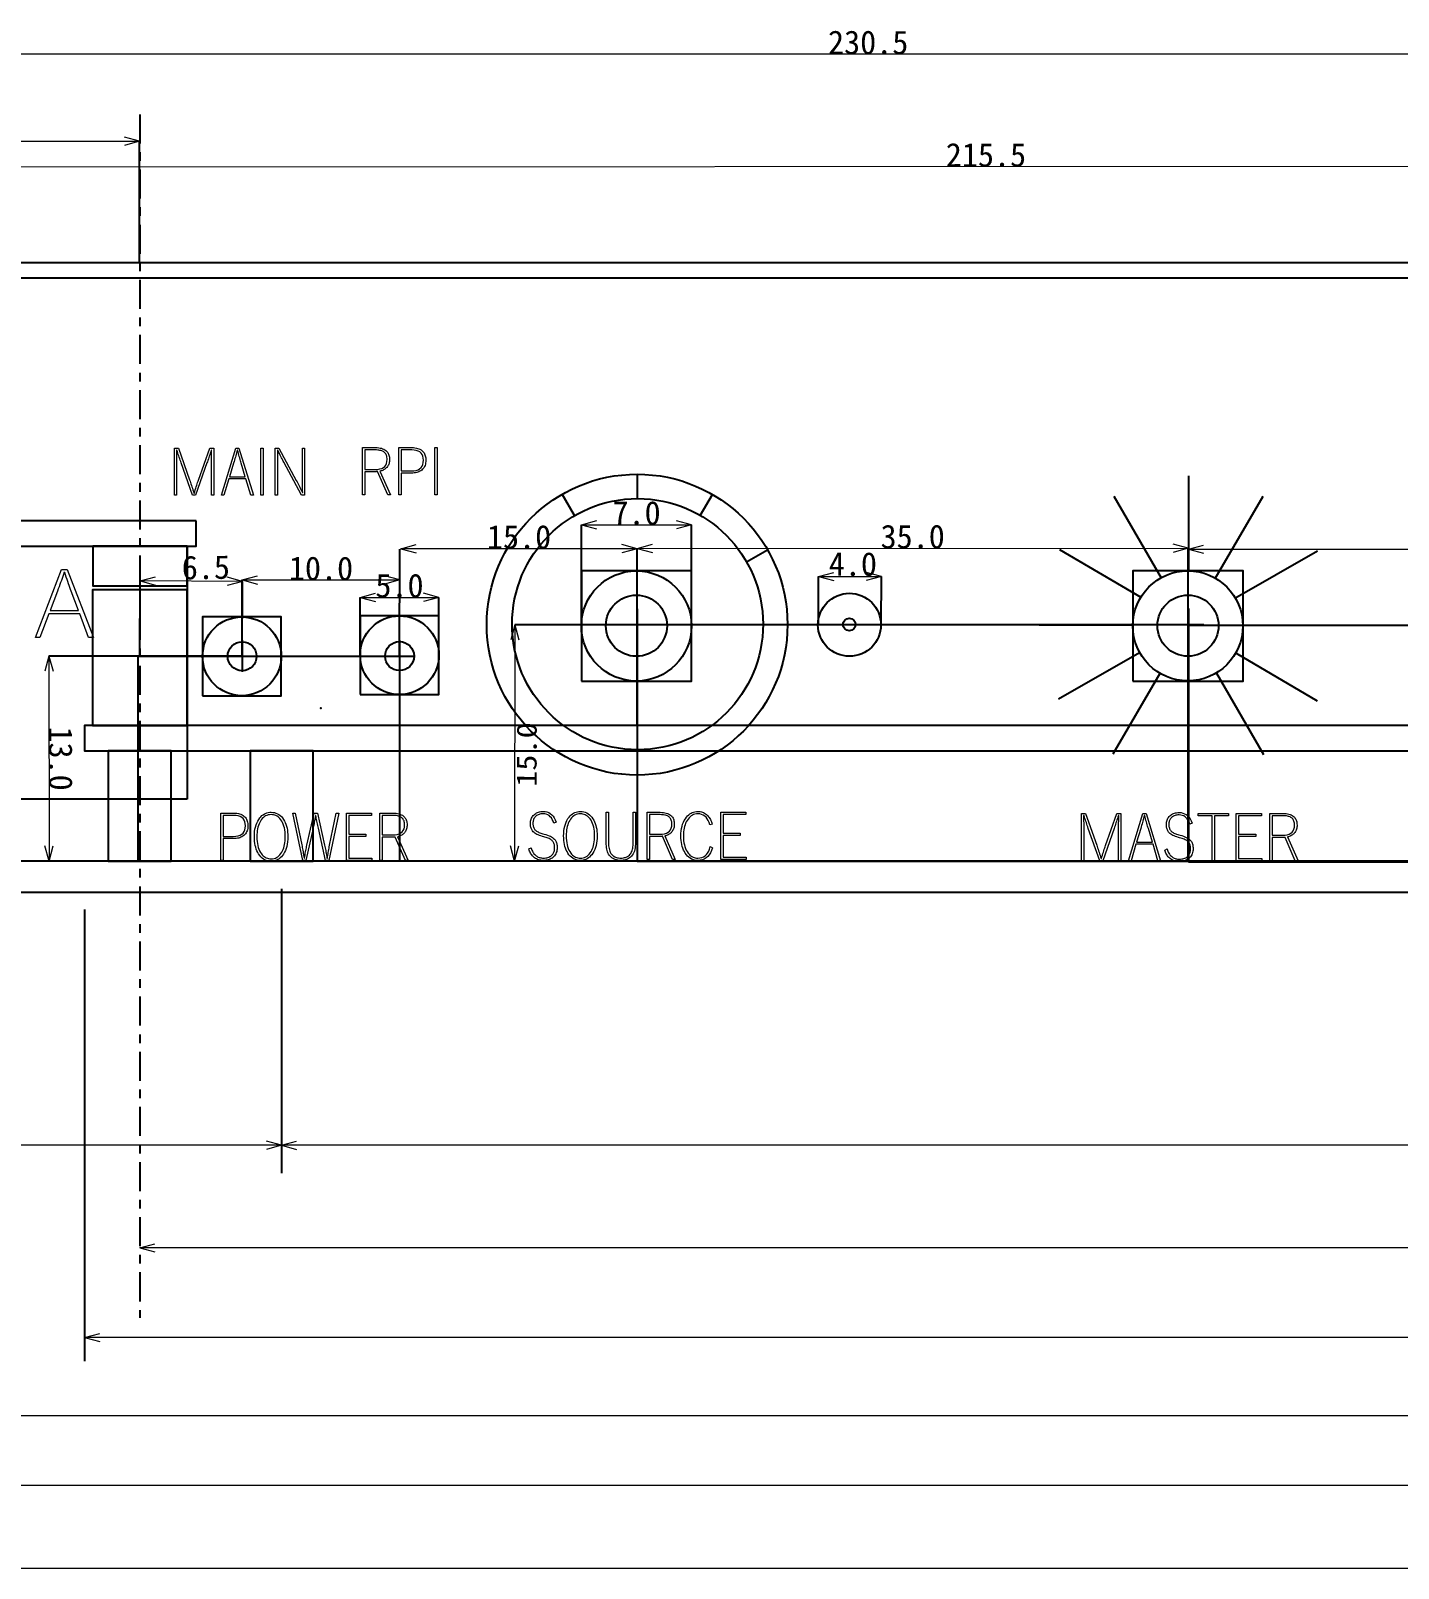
# Model space of a CAD drawing. Extents: x 47 to 362, y 46 to 259.
# Drawn here: x 116.7 to 203.6, y 157.7 to 255.3 of the extents above; entities that cross this region are included whole.
import ezdxf
from ezdxf.enums import TextEntityAlignment as Align

# ---------------------------------------------------------------- set-up
doc = ezdxf.new("R2010")
doc.units = 0
doc.linetypes.add('dashdot', pattern=[3.5, 1.842105, -0.552632, 0.552632, -0.552632])
for name, color, linetype in [('CAM1', 134, 'continuous'), ('CAM4', 7, 'continuous'), ('Work', 6, 'continuous')]:
    doc.layers.add(name, color=color, linetype=linetype)
doc.styles.add('Font_0', font='MS Gothic.ttf')

msp = doc.modelspace()

# ---------------------------------------------------------------- linework, layer by layer
at = {"layer": 'CAM1', "linetype": 'continuous'}
for p, q in [((155.261, 225.643), (155.261, 227.185)), ((190.26, 227.083), (190.252, 221.028)), ((151.273, 224.565), (150.484, 225.922)), ((159.254, 224.576), (160.033, 225.9)), ((185.522, 225.809), (188.522, 220.621)), ((194.984, 225.786), (191.934, 220.561)), ((162.192, 221.623), (163.528, 222.386)), ((182.065, 222.417), (187.223, 219.384)), ((198.456, 222.297), (193.196, 219.307)), ((155.236, 218.654), (155.236, 216.657)), ((190.251, 218.661), (190.251, 216.664)), ((154.221, 217.645), (156.217, 217.645)), ((189.236, 217.652), (191.233, 217.652)), ((180.763, 217.627), (186.689, 217.616)), ((193.691, 217.583), (199.705, 217.605)), ((130.161, 216.651), (130.161, 214.654)), ((140.163, 216.649), (140.163, 214.652)), ((187.143, 215.852), (181.995, 212.909)), ((193.279, 215.832), (198.421, 212.798)), ((129.146, 215.643), (131.143, 215.643)), ((139.148, 215.64), (141.145, 215.64)), ((188.427, 214.54), (185.454, 209.414)), ((192.025, 214.562), (195.028, 209.391))]:
    msp.add_line(p, q, dxfattribs=at)
at = {"layer": 'CAM1', "linetype": 'continuous', "lineweight": 0}
for points in [[(128.365, 228.855), (128.365, 225.852), (128.216, 225.852), (128.216, 227.893), (128.222, 228.711), (128.198, 228.711), (128.198, 228.711), (128.167, 228.616), (128.136, 228.522), (128.106, 228.429), (128.076, 228.338), (128.046, 228.248), (128.016, 228.16), (127.986, 228.073), (127.956, 227.988), (127.927, 227.905), (127.205, 225.852), (127.011, 225.852), (126.29, 227.905), (126.29, 227.905), (126.258, 227.996), (126.227, 228.087), (126.196, 228.178), (126.165, 228.268), (126.135, 228.358), (126.105, 228.447), (126.076, 228.535), (126.047, 228.624), (126.019, 228.711), (125.994, 228.711), (126.001, 227.893), (126.001, 225.852), (125.855, 225.852), (125.855, 228.855), (126.109, 228.855), (126.822, 226.831), (126.822, 226.831), (126.852, 226.748), (126.882, 226.662), (126.912, 226.574), (126.942, 226.484), (126.973, 226.391), (127.004, 226.296), (127.035, 226.198), (127.067, 226.098), (127.098, 225.996), (127.126, 225.996), (127.157, 226.1), (127.188, 226.202), (127.219, 226.3), (127.249, 226.395), (127.278, 226.487), (127.307, 226.575), (127.335, 226.659), (127.363, 226.741), (127.39, 226.818), (128.107, 228.855), (128.365, 228.855)], [(129.96, 228.855), (130.876, 225.852), (130.711, 225.852), (130.399, 226.892), (129.317, 226.892), (129.003, 225.852), (128.842, 225.852), (129.762, 228.855), (129.96, 228.855)], [(130.357, 227.036), (130.103, 227.893), (130.103, 227.893), (130.079, 227.971), (130.055, 228.052), (130.03, 228.136), (130.005, 228.224), (129.979, 228.315), (129.953, 228.409), (129.927, 228.507), (129.9, 228.607), (129.873, 228.711), (129.845, 228.711), (129.845, 228.711), (129.824, 228.629), (129.802, 228.544), (129.779, 228.457), (129.755, 228.369), (129.729, 228.278), (129.702, 228.186), (129.675, 228.091), (129.646, 227.995), (129.616, 227.896), (129.358, 227.036), (130.357, 227.036)], [(131.502, 228.855), (131.502, 225.852), (131.353, 225.852), (131.353, 228.855), (131.502, 228.855)], [(134.13, 228.855), (134.13, 225.852), (133.931, 225.852), (132.804, 227.953), (132.804, 227.953), (132.771, 228.016), (132.735, 228.085), (132.697, 228.158), (132.657, 228.238), (132.615, 228.322), (132.571, 228.411), (132.524, 228.506), (132.476, 228.606), (132.425, 228.711), (132.4, 228.711), (132.407, 227.885), (132.407, 225.852), (132.261, 225.852), (132.261, 228.855), (132.491, 228.855), (133.601, 226.794), (133.601, 226.794), (133.648, 226.706), (133.693, 226.618), (133.738, 226.531), (133.782, 226.445), (133.824, 226.36), (133.865, 226.274), (133.906, 226.19), (133.945, 226.106), (133.983, 226.023), (134.008, 226.023), (134.003, 226.128), (133.998, 226.231), (133.994, 226.332), (133.991, 226.431), (133.988, 226.527), (133.986, 226.622), (133.984, 226.714), (133.983, 226.804), (133.983, 226.892), (133.983, 228.855), (134.13, 228.855)], [(137.796, 228.881), (138.632, 228.881), (138.735, 228.878), (138.831, 228.87), (138.922, 228.856), (139.006, 228.836), (139.084, 228.811), (139.156, 228.78), (139.222, 228.744), (139.281, 228.702), (139.335, 228.654), (139.335, 228.654), (139.374, 228.611), (139.409, 228.564), (139.439, 228.513), (139.464, 228.459), (139.485, 228.401), (139.501, 228.34), (139.513, 228.275), (139.52, 228.206), (139.522, 228.134), (139.522, 228.134), (139.52, 228.067), (139.513, 228.003), (139.502, 227.941), (139.487, 227.882), (139.468, 227.825), (139.444, 227.771), (139.416, 227.72), (139.384, 227.672), (139.347, 227.626), (139.347, 227.626), (139.311, 227.587), (139.272, 227.551), (139.229, 227.518), (139.184, 227.488), (139.136, 227.461), (139.085, 227.437), (139.03, 227.415), (138.973, 227.397), (138.912, 227.382), (139.585, 225.878), (139.412, 225.878), (138.763, 227.359), (138.763, 227.359), (138.742, 227.357), (138.722, 227.355), (138.703, 227.354), (138.685, 227.353), (138.668, 227.352), (138.652, 227.351), (138.637, 227.351), (138.623, 227.351), (138.61, 227.351), (137.945, 227.351), (137.945, 225.878), (137.796, 225.878), (137.796, 228.881)], [(137.945, 228.733), (137.945, 227.494), (138.6, 227.494), (138.76, 227.502), (138.902, 227.526), (139.025, 227.565), (139.129, 227.62), (139.214, 227.69), (139.28, 227.777), (139.327, 227.879), (139.356, 227.997), (139.365, 228.13), (139.365, 228.13), (139.363, 228.2), (139.355, 228.266), (139.343, 228.328), (139.327, 228.384), (139.305, 228.437), (139.278, 228.485), (139.247, 228.528), (139.211, 228.567), (139.17, 228.602), (139.17, 228.602), (139.127, 228.63), (139.08, 228.654), (139.028, 228.675), (138.972, 228.693), (138.911, 228.707), (138.845, 228.719), (138.775, 228.727), (138.7, 228.732), (138.62, 228.733), (137.945, 228.733)], [(140.108, 228.881), (140.936, 228.881), (141.037, 228.878), (141.133, 228.869), (141.222, 228.855), (141.305, 228.834), (141.383, 228.807), (141.454, 228.775), (141.52, 228.736), (141.579, 228.692), (141.633, 228.642), (141.633, 228.642), (141.674, 228.594), (141.71, 228.543), (141.741, 228.488), (141.767, 228.43), (141.789, 228.368), (141.806, 228.302), (141.818, 228.232), (141.825, 228.159), (141.827, 228.082), (141.827, 228.082), (141.824, 227.993), (141.814, 227.909), (141.798, 227.83), (141.775, 227.755), (141.745, 227.685), (141.709, 227.62), (141.666, 227.56), (141.617, 227.505), (141.562, 227.455), (141.562, 227.455), (141.507, 227.414), (141.448, 227.378), (141.384, 227.347), (141.317, 227.321), (141.245, 227.299), (141.169, 227.283), (141.088, 227.271), (141.004, 227.264), (140.915, 227.261), (140.257, 227.261), (140.257, 225.878), (140.108, 225.878), (140.108, 228.881)], [(140.257, 228.733), (140.257, 227.404), (140.902, 227.404), (141.064, 227.412), (141.206, 227.437), (141.329, 227.479), (141.433, 227.537), (141.519, 227.612), (141.585, 227.704), (141.633, 227.812), (141.661, 227.936), (141.671, 228.078), (141.671, 228.078), (141.661, 228.215), (141.634, 228.337), (141.588, 228.442), (141.523, 228.531), (141.44, 228.604), (141.339, 228.66), (141.22, 228.701), (141.082, 228.725), (140.926, 228.733), (140.257, 228.733)], [(142.555, 228.881), (142.555, 225.878), (142.406, 225.878), (142.406, 228.881), (142.555, 228.881)], [(119.053, 221.152), (120.712, 216.835), (120.414, 216.835), (119.849, 218.33), (117.887, 218.33), (117.319, 216.835), (117.028, 216.835), (118.694, 221.152), (119.053, 221.152)], [(119.773, 218.537), (119.312, 219.769), (119.312, 219.769), (119.269, 219.88), (119.225, 219.997), (119.18, 220.118), (119.134, 220.244), (119.088, 220.375), (119.041, 220.51), (118.993, 220.65), (118.944, 220.795), (118.895, 220.945), (118.845, 220.945), (118.845, 220.945), (118.807, 220.826), (118.767, 220.704), (118.725, 220.579), (118.681, 220.452), (118.635, 220.322), (118.587, 220.189), (118.536, 220.053), (118.484, 219.915), (118.43, 219.773), (117.962, 218.537), (119.773, 218.537)], [(128.806, 205.68), (129.634, 205.68), (129.735, 205.678), (129.831, 205.669), (129.92, 205.654), (130.003, 205.633), (130.081, 205.607), (130.152, 205.574), (130.218, 205.536), (130.277, 205.491), (130.331, 205.441), (130.331, 205.441), (130.372, 205.394), (130.408, 205.342), (130.439, 205.288), (130.465, 205.229), (130.487, 205.167), (130.504, 205.101), (130.516, 205.031), (130.523, 204.958), (130.525, 204.881), (130.525, 204.881), (130.522, 204.792), (130.512, 204.708), (130.496, 204.629), (130.473, 204.554), (130.443, 204.485), (130.407, 204.42), (130.364, 204.359), (130.315, 204.304), (130.26, 204.254), (130.26, 204.254), (130.205, 204.213), (130.146, 204.177), (130.082, 204.146), (130.015, 204.12), (129.943, 204.098), (129.867, 204.082), (129.786, 204.07), (129.702, 204.063), (129.613, 204.06), (128.955, 204.06), (128.955, 202.677), (128.806, 202.677), (128.806, 205.68)], [(128.955, 205.532), (128.955, 204.203), (129.6, 204.203), (129.762, 204.212), (129.904, 204.237), (130.027, 204.278), (130.131, 204.336), (130.217, 204.411), (130.283, 204.503), (130.331, 204.611), (130.359, 204.735), (130.369, 204.877), (130.369, 204.877), (130.359, 205.014), (130.332, 205.136), (130.286, 205.241), (130.221, 205.33), (130.138, 205.403), (130.037, 205.459), (129.918, 205.5), (129.78, 205.524), (129.624, 205.532), (128.955, 205.532)], [(132.002, 205.734), (132.002, 205.734), (132.109, 205.728), (132.212, 205.711), (132.31, 205.683), (132.403, 205.644), (132.49, 205.593), (132.573, 205.531), (132.651, 205.457), (132.724, 205.372), (132.792, 205.276), (132.792, 205.276), (132.85, 205.179), (132.9, 205.077), (132.943, 204.968), (132.98, 204.853), (133.01, 204.732), (133.034, 204.605), (133.051, 204.472), (133.061, 204.333), (133.064, 204.188), (133.064, 204.188), (133.06, 204.021), (133.047, 203.862), (133.025, 203.712), (132.995, 203.57), (132.956, 203.436), (132.909, 203.311), (132.853, 203.193), (132.789, 203.084), (132.716, 202.984), (132.716, 202.984), (132.651, 202.908), (132.581, 202.841), (132.509, 202.783), (132.433, 202.734), (132.353, 202.694), (132.27, 202.663), (132.184, 202.641), (132.095, 202.628), (132.002, 202.623), (132.002, 202.623), (131.894, 202.629), (131.791, 202.646), (131.692, 202.675), (131.599, 202.715), (131.511, 202.766), (131.428, 202.829), (131.349, 202.904), (131.276, 202.99), (131.207, 203.088), (131.207, 203.088), (131.15, 203.184), (131.1, 203.287), (131.057, 203.396), (131.02, 203.511), (130.99, 203.632), (130.967, 203.76), (130.95, 203.893), (130.94, 204.033), (130.937, 204.179), (130.937, 204.179), (130.941, 204.345), (130.954, 204.503), (130.976, 204.653), (131.006, 204.794), (131.045, 204.927), (131.092, 205.052), (131.148, 205.169), (131.213, 205.277), (131.286, 205.378), (131.286, 205.378), (131.352, 205.453), (131.421, 205.519), (131.494, 205.576), (131.57, 205.624), (131.649, 205.664), (131.732, 205.694), (131.819, 205.716), (131.909, 205.73), (132.002, 205.734), (132.002, 205.734)], [(132.002, 205.583), (132.002, 205.583), (131.908, 205.578), (131.819, 205.562), (131.734, 205.537), (131.654, 205.501), (131.578, 205.455), (131.507, 205.398), (131.44, 205.332), (131.378, 205.255), (131.321, 205.168), (131.321, 205.168), (131.274, 205.081), (131.232, 204.989), (131.196, 204.891), (131.166, 204.787), (131.141, 204.678), (131.121, 204.563), (131.108, 204.442), (131.099, 204.316), (131.096, 204.183), (131.096, 204.183), (131.1, 204.032), (131.111, 203.888), (131.129, 203.752), (131.154, 203.623), (131.186, 203.503), (131.225, 203.39), (131.272, 203.285), (131.325, 203.187), (131.386, 203.097), (131.386, 203.097), (131.441, 203.029), (131.5, 202.969), (131.562, 202.918), (131.627, 202.874), (131.696, 202.838), (131.767, 202.81), (131.842, 202.79), (131.92, 202.778), (132.002, 202.774), (132.002, 202.774), (132.095, 202.78), (132.184, 202.795), (132.269, 202.821), (132.349, 202.857), (132.424, 202.904), (132.495, 202.961), (132.561, 203.029), (132.623, 203.106), (132.681, 203.195), (132.681, 203.195), (132.727, 203.281), (132.769, 203.374), (132.804, 203.472), (132.835, 203.576), (132.859, 203.686), (132.879, 203.802), (132.892, 203.923), (132.901, 204.05), (132.903, 204.183), (132.903, 204.183), (132.9, 204.335), (132.889, 204.478), (132.871, 204.613), (132.847, 204.741), (132.815, 204.861), (132.776, 204.973), (132.73, 205.077), (132.677, 205.174), (132.617, 205.262), (132.617, 205.262), (132.562, 205.329), (132.503, 205.389), (132.442, 205.44), (132.376, 205.484), (132.308, 205.519), (132.237, 205.547), (132.162, 205.567), (132.083, 205.579), (132.002, 205.583), (132.002, 205.583)], [(136.298, 205.68), (135.657, 202.677), (135.46, 202.677), (134.999, 204.718), (134.999, 204.718), (134.979, 204.811), (134.959, 204.903), (134.939, 204.995), (134.921, 205.087), (134.904, 205.178), (134.887, 205.268), (134.871, 205.358), (134.857, 205.448), (134.843, 205.537), (134.818, 205.537), (134.818, 205.537), (134.798, 205.415), (134.779, 205.301), (134.761, 205.195), (134.743, 205.097), (134.727, 205.007), (134.711, 204.924), (134.696, 204.849), (134.681, 204.781), (134.668, 204.721), (134.201, 202.677), (134.004, 202.677), (133.373, 205.68), (133.537, 205.68), (133.947, 203.659), (133.947, 203.659), (133.963, 203.578), (133.979, 203.495), (133.996, 203.408), (134.012, 203.318), (134.029, 203.224), (134.046, 203.128), (134.063, 203.029), (134.08, 202.926), (134.097, 202.821), (134.121, 202.821), (134.138, 202.927), (134.155, 203.029), (134.172, 203.128), (134.189, 203.223), (134.206, 203.314), (134.223, 203.402), (134.24, 203.486), (134.257, 203.567), (134.274, 203.643), (134.737, 205.68), (134.936, 205.68), (135.395, 203.643), (135.395, 203.643), (135.413, 203.563), (135.43, 203.48), (135.448, 203.394), (135.465, 203.306), (135.482, 203.214), (135.499, 203.12), (135.516, 203.023), (135.532, 202.923), (135.549, 202.821), (135.573, 202.821), (135.586, 202.911), (135.6, 203.002), (135.615, 203.092), (135.63, 203.183), (135.646, 203.274), (135.662, 203.365), (135.679, 203.456), (135.697, 203.548), (135.716, 203.639), (136.138, 205.68), (136.298, 205.68)], [(138.376, 205.68), (138.376, 205.532), (136.927, 205.532), (136.927, 204.351), (138.021, 204.351), (138.021, 204.203), (136.927, 204.203), (136.927, 202.825), (138.4, 202.825), (138.4, 202.677), (136.777, 202.677), (136.777, 205.68), (138.376, 205.68)], [(138.908, 205.68), (139.744, 205.68), (139.847, 205.678), (139.944, 205.669), (140.034, 205.655), (140.118, 205.636), (140.197, 205.61), (140.269, 205.58), (140.334, 205.543), (140.394, 205.501), (140.447, 205.454), (140.447, 205.454), (140.487, 205.41), (140.521, 205.363), (140.551, 205.312), (140.577, 205.258), (140.597, 205.2), (140.614, 205.139), (140.625, 205.074), (140.632, 205.006), (140.634, 204.933), (140.634, 204.933), (140.632, 204.866), (140.626, 204.802), (140.615, 204.74), (140.6, 204.681), (140.58, 204.624), (140.557, 204.571), (140.529, 204.519), (140.496, 204.471), (140.46, 204.425), (140.46, 204.425), (140.423, 204.386), (140.384, 204.35), (140.342, 204.317), (140.297, 204.287), (140.248, 204.26), (140.197, 204.236), (140.143, 204.215), (140.085, 204.196), (140.025, 204.181), (140.697, 202.677), (140.524, 202.677), (139.875, 204.158), (139.875, 204.158), (139.855, 204.156), (139.835, 204.155), (139.816, 204.153), (139.798, 204.152), (139.781, 204.151), (139.765, 204.151), (139.749, 204.15), (139.735, 204.15), (139.722, 204.15), (139.057, 204.15), (139.057, 202.677), (138.908, 202.677), (138.908, 205.68)], [(139.057, 205.532), (139.057, 204.294), (139.712, 204.294), (139.873, 204.301), (140.014, 204.325), (140.137, 204.364), (140.241, 204.419), (140.326, 204.49), (140.392, 204.576), (140.44, 204.678), (140.468, 204.796), (140.477, 204.929), (140.477, 204.929), (140.475, 205), (140.468, 205.065), (140.456, 205.127), (140.439, 205.184), (140.417, 205.236), (140.391, 205.284), (140.359, 205.328), (140.323, 205.367), (140.282, 205.401), (140.282, 205.401), (140.24, 205.429), (140.193, 205.453), (140.141, 205.474), (140.084, 205.492), (140.023, 205.507), (139.958, 205.518), (139.887, 205.526), (139.812, 205.531), (139.733, 205.532), (139.057, 205.532)], [(150.098, 205.115), (149.949, 205.049), (149.949, 205.049), (149.906, 205.172), (149.854, 205.28), (149.795, 205.374), (149.727, 205.453), (149.652, 205.518), (149.568, 205.568), (149.477, 205.604), (149.378, 205.626), (149.27, 205.633), (149.27, 205.633), (149.201, 205.631), (149.136, 205.624), (149.074, 205.613), (149.016, 205.597), (148.961, 205.576), (148.91, 205.551), (148.862, 205.521), (148.817, 205.487), (148.776, 205.448), (148.776, 205.448), (148.744, 205.411), (148.716, 205.371), (148.691, 205.33), (148.671, 205.285), (148.654, 205.239), (148.64, 205.19), (148.631, 205.139), (148.625, 205.085), (148.623, 205.029), (148.623, 205.029), (148.625, 204.967), (148.631, 204.908), (148.642, 204.852), (148.656, 204.8), (148.674, 204.751), (148.697, 204.705), (148.724, 204.663), (148.754, 204.624), (148.789, 204.589), (148.789, 204.589), (148.823, 204.561), (148.861, 204.533), (148.904, 204.507), (148.952, 204.482), (149.003, 204.458), (149.06, 204.435), (149.121, 204.413), (149.186, 204.391), (149.256, 204.371), (149.346, 204.347), (149.346, 204.347), (149.455, 204.316), (149.556, 204.282), (149.648, 204.246), (149.733, 204.208), (149.809, 204.167), (149.877, 204.124), (149.936, 204.079), (149.988, 204.031), (150.031, 203.981), (150.031, 203.981), (150.059, 203.94), (150.084, 203.896), (150.105, 203.848), (150.123, 203.797), (150.138, 203.742), (150.149, 203.683), (150.158, 203.621), (150.163, 203.556), (150.164, 203.487), (150.164, 203.487), (150.161, 203.402), (150.151, 203.321), (150.135, 203.244), (150.112, 203.171), (150.083, 203.103), (150.047, 203.038), (150.004, 202.978), (149.956, 202.923), (149.9, 202.871), (149.9, 202.871), (149.846, 202.829), (149.789, 202.793), (149.727, 202.761), (149.663, 202.734), (149.594, 202.712), (149.522, 202.695), (149.447, 202.683), (149.367, 202.676), (149.284, 202.674), (149.284, 202.674), (149.205, 202.676), (149.129, 202.684), (149.056, 202.697), (148.986, 202.716), (148.919, 202.74), (148.854, 202.769), (148.793, 202.803), (148.734, 202.842), (148.679, 202.887), (148.679, 202.887), (148.632, 202.93), (148.589, 202.977), (148.549, 203.028), (148.511, 203.082), (148.476, 203.139), (148.444, 203.2), (148.415, 203.265), (148.388, 203.333), (148.365, 203.405), (148.518, 203.474), (148.518, 203.474), (148.538, 203.401), (148.562, 203.332), (148.589, 203.267), (148.621, 203.207), (148.656, 203.15), (148.694, 203.098), (148.737, 203.05), (148.783, 203.006), (148.833, 202.967), (148.833, 202.967), (148.877, 202.937), (148.922, 202.911), (148.969, 202.888), (149.018, 202.869), (149.068, 202.853), (149.12, 202.841), (149.173, 202.832), (149.228, 202.827), (149.284, 202.825), (149.284, 202.825), (149.366, 202.827), (149.443, 202.835), (149.515, 202.848), (149.583, 202.866), (149.645, 202.889), (149.704, 202.917), (149.757, 202.95), (149.806, 202.989), (149.851, 203.032), (149.851, 203.032), (149.883, 203.071), (149.911, 203.113), (149.936, 203.157), (149.956, 203.204), (149.973, 203.253), (149.987, 203.306), (149.996, 203.361), (150.002, 203.418), (150.004, 203.478), (150.004, 203.478), (150.002, 203.544), (149.996, 203.606), (149.986, 203.664), (149.972, 203.718), (149.954, 203.769), (149.933, 203.816), (149.907, 203.859), (149.877, 203.899), (149.844, 203.935), (149.844, 203.935), (149.807, 203.968), (149.764, 203.999), (149.716, 204.029), (149.662, 204.058), (149.602, 204.086), (149.537, 204.112), (149.467, 204.138), (149.391, 204.162), (149.31, 204.184), (149.233, 204.204), (149.233, 204.204), (149.135, 204.233), (149.044, 204.264), (148.96, 204.297), (148.883, 204.333), (148.814, 204.371), (148.751, 204.411), (148.696, 204.454), (148.647, 204.499), (148.605, 204.547), (148.605, 204.547), (148.576, 204.588), (148.551, 204.632), (148.528, 204.68), (148.509, 204.73), (148.494, 204.784), (148.482, 204.84), (148.473, 204.9), (148.468, 204.963), (148.466, 205.029), (148.466, 205.029), (148.469, 205.101), (148.478, 205.171), (148.492, 205.237), (148.512, 205.301), (148.537, 205.362), (148.569, 205.42), (148.606, 205.475), (148.648, 205.528), (148.696, 205.577), (148.696, 205.577), (148.747, 205.621), (148.801, 205.659), (148.858, 205.692), (148.918, 205.72), (148.982, 205.743), (149.049, 205.761), (149.119, 205.774), (149.193, 205.782), (149.27, 205.784), (149.27, 205.784), (149.398, 205.776), (149.517, 205.751), (149.626, 205.71), (149.727, 205.652), (149.819, 205.578), (149.903, 205.487), (149.977, 205.38), (150.042, 205.256), (150.098, 205.115), (150.098, 205.115)], [(151.642, 205.784), (151.642, 205.784), (151.75, 205.779), (151.853, 205.762), (151.951, 205.734), (152.043, 205.694), (152.131, 205.643), (152.214, 205.581), (152.292, 205.507), (152.365, 205.423), (152.433, 205.326), (152.433, 205.326), (152.49, 205.23), (152.54, 205.127), (152.584, 205.019), (152.621, 204.904), (152.651, 204.783), (152.674, 204.656), (152.691, 204.523), (152.701, 204.383), (152.705, 204.238), (152.705, 204.238), (152.7, 204.071), (152.687, 203.913), (152.666, 203.762), (152.636, 203.62), (152.597, 203.487), (152.55, 203.361), (152.494, 203.244), (152.43, 203.135), (152.357, 203.034), (152.357, 203.034), (152.291, 202.958), (152.222, 202.891), (152.149, 202.834), (152.073, 202.785), (151.994, 202.745), (151.911, 202.714), (151.825, 202.691), (151.735, 202.678), (151.642, 202.674), (151.642, 202.674), (151.534, 202.679), (151.431, 202.696), (151.333, 202.725), (151.24, 202.765), (151.152, 202.817), (151.068, 202.88), (150.99, 202.954), (150.916, 203.04), (150.848, 203.138), (150.848, 203.138), (150.791, 203.235), (150.741, 203.337), (150.698, 203.446), (150.661, 203.561), (150.631, 203.683), (150.607, 203.81), (150.591, 203.944), (150.581, 204.083), (150.577, 204.23), (150.577, 204.23), (150.582, 204.396), (150.595, 204.553), (150.616, 204.703), (150.646, 204.844), (150.685, 204.978), (150.733, 205.103), (150.789, 205.219), (150.853, 205.328), (150.927, 205.428), (150.927, 205.428), (150.992, 205.503), (151.062, 205.569), (151.134, 205.626), (151.21, 205.675), (151.29, 205.714), (151.373, 205.745), (151.459, 205.767), (151.549, 205.78), (151.642, 205.784), (151.642, 205.784)], [(151.642, 205.633), (151.642, 205.633), (151.549, 205.628), (151.459, 205.613), (151.374, 205.587), (151.294, 205.551), (151.219, 205.505), (151.147, 205.449), (151.081, 205.382), (151.019, 205.305), (150.962, 205.218), (150.962, 205.218), (150.915, 205.132), (150.873, 205.039), (150.837, 204.941), (150.806, 204.838), (150.782, 204.728), (150.762, 204.613), (150.748, 204.493), (150.74, 204.366), (150.737, 204.234), (150.737, 204.234), (150.741, 204.082), (150.751, 203.938), (150.769, 203.802), (150.794, 203.674), (150.826, 203.553), (150.866, 203.44), (150.912, 203.335), (150.966, 203.237), (151.026, 203.147), (151.026, 203.147), (151.082, 203.08), (151.141, 203.02), (151.203, 202.968), (151.268, 202.924), (151.336, 202.888), (151.408, 202.861), (151.483, 202.841), (151.561, 202.829), (151.642, 202.825), (151.642, 202.825), (151.736, 202.83), (151.825, 202.846), (151.909, 202.871), (151.989, 202.908), (152.065, 202.954), (152.136, 203.011), (152.202, 203.079), (152.264, 203.157), (152.321, 203.245), (152.321, 203.245), (152.368, 203.332), (152.409, 203.424), (152.445, 203.522), (152.475, 203.627), (152.5, 203.736), (152.519, 203.852), (152.533, 203.974), (152.541, 204.101), (152.544, 204.234), (152.544, 204.234), (152.54, 204.385), (152.53, 204.528), (152.512, 204.664), (152.487, 204.792), (152.455, 204.911), (152.417, 205.023), (152.371, 205.128), (152.318, 205.224), (152.258, 205.313), (152.258, 205.313), (152.202, 205.38), (152.144, 205.439), (152.082, 205.491), (152.017, 205.534), (151.949, 205.57), (151.877, 205.597), (151.802, 205.617), (151.724, 205.629), (151.642, 205.633), (151.642, 205.633)], [(155.13, 205.731), (155.13, 203.702), (155.13, 203.702), (155.126, 203.584), (155.115, 203.473), (155.095, 203.369), (155.068, 203.272), (155.032, 203.181), (154.989, 203.097), (154.938, 203.019), (154.879, 202.949), (154.813, 202.885), (154.813, 202.885), (154.757, 202.84), (154.698, 202.801), (154.637, 202.767), (154.572, 202.739), (154.504, 202.715), (154.433, 202.697), (154.358, 202.684), (154.281, 202.676), (154.201, 202.674), (154.201, 202.674), (154.108, 202.677), (154.019, 202.687), (153.935, 202.704), (153.856, 202.728), (153.781, 202.758), (153.711, 202.796), (153.645, 202.84), (153.584, 202.891), (153.527, 202.949), (153.527, 202.949), (153.476, 203.012), (153.432, 203.079), (153.393, 203.152), (153.36, 203.23), (153.333, 203.314), (153.312, 203.402), (153.297, 203.495), (153.288, 203.594), (153.285, 203.698), (153.285, 205.731), (153.431, 205.731), (153.431, 203.714), (153.431, 203.714), (153.433, 203.612), (153.442, 203.516), (153.457, 203.426), (153.478, 203.342), (153.505, 203.264), (153.538, 203.192), (153.577, 203.126), (153.622, 203.066), (153.673, 203.012), (153.673, 203.012), (153.719, 202.973), (153.768, 202.938), (153.821, 202.908), (153.877, 202.882), (153.937, 202.862), (153.999, 202.846), (154.065, 202.834), (154.135, 202.827), (154.207, 202.825), (154.207, 202.825), (154.291, 202.828), (154.37, 202.837), (154.445, 202.852), (154.514, 202.873), (154.58, 202.901), (154.64, 202.934), (154.696, 202.973), (154.748, 203.018), (154.795, 203.07), (154.795, 203.07), (154.835, 203.123), (154.87, 203.181), (154.9, 203.243), (154.926, 203.31), (154.947, 203.382), (154.963, 203.458), (154.975, 203.539), (154.981, 203.624), (154.984, 203.714), (154.984, 205.731), (155.13, 205.731)], [(155.879, 205.731), (156.715, 205.731), (156.818, 205.728), (156.914, 205.72), (157.005, 205.706), (157.089, 205.686), (157.167, 205.661), (157.239, 205.63), (157.305, 205.594), (157.365, 205.552), (157.418, 205.504), (157.418, 205.504), (157.457, 205.46), (157.492, 205.413), (157.522, 205.363), (157.547, 205.309), (157.568, 205.251), (157.584, 205.189), (157.596, 205.125), (157.603, 205.056), (157.605, 204.984), (157.605, 204.984), (157.603, 204.917), (157.596, 204.852), (157.586, 204.791), (157.57, 204.731), (157.551, 204.675), (157.527, 204.621), (157.499, 204.57), (157.467, 204.521), (157.43, 204.475), (157.43, 204.475), (157.394, 204.437), (157.355, 204.401), (157.313, 204.368), (157.267, 204.338), (157.219, 204.31), (157.168, 204.286), (157.113, 204.265), (157.056, 204.247), (156.995, 204.232), (157.668, 202.727), (157.495, 202.727), (156.846, 204.209), (156.846, 204.209), (156.825, 204.207), (156.805, 204.205), (156.786, 204.204), (156.768, 204.202), (156.751, 204.202), (156.735, 204.201), (156.72, 204.2), (156.706, 204.2), (156.693, 204.2), (156.028, 204.2), (156.028, 202.727), (155.879, 202.727), (155.879, 205.731)], [(156.028, 205.583), (156.028, 204.344), (156.683, 204.344), (156.843, 204.352), (156.985, 204.375), (157.108, 204.415), (157.212, 204.469), (157.297, 204.54), (157.363, 204.626), (157.41, 204.728), (157.439, 204.846), (157.448, 204.98), (157.448, 204.98), (157.446, 205.05), (157.438, 205.116), (157.426, 205.177), (157.41, 205.234), (157.388, 205.287), (157.361, 205.334), (157.33, 205.378), (157.294, 205.417), (157.253, 205.451), (157.253, 205.451), (157.21, 205.479), (157.163, 205.504), (157.112, 205.525), (157.055, 205.542), (156.994, 205.557), (156.928, 205.568), (156.858, 205.576), (156.783, 205.581), (156.703, 205.583), (156.028, 205.583)], [(160.012, 204.987), (159.862, 204.927), (159.862, 204.927), (159.818, 205.075), (159.764, 205.206), (159.7, 205.319), (159.625, 205.415), (159.54, 205.494), (159.444, 205.555), (159.339, 205.598), (159.223, 205.624), (159.096, 205.633), (159.096, 205.633), (159.003, 205.628), (158.915, 205.613), (158.83, 205.587), (158.751, 205.551), (158.675, 205.505), (158.604, 205.449), (158.537, 205.382), (158.474, 205.305), (158.415, 205.218), (158.415, 205.218), (158.367, 205.131), (158.324, 205.039), (158.287, 204.941), (158.255, 204.837), (158.229, 204.728), (158.209, 204.613), (158.195, 204.492), (158.186, 204.366), (158.183, 204.234), (158.183, 204.234), (158.187, 204.083), (158.198, 203.94), (158.217, 203.804), (158.242, 203.676), (158.275, 203.555), (158.316, 203.442), (158.364, 203.336), (158.419, 203.238), (158.481, 203.147), (158.481, 203.147), (158.537, 203.08), (158.597, 203.02), (158.659, 202.968), (158.724, 202.924), (158.793, 202.888), (158.864, 202.861), (158.938, 202.841), (159.016, 202.829), (159.096, 202.825), (159.096, 202.825), (159.228, 202.834), (159.349, 202.861), (159.459, 202.906), (159.557, 202.969), (159.644, 203.049), (159.721, 203.148), (159.786, 203.265), (159.84, 203.399), (159.883, 203.552), (160.034, 203.474), (160.034, 203.474), (159.975, 203.306), (159.904, 203.158), (159.823, 203.029), (159.73, 202.921), (159.626, 202.832), (159.51, 202.763), (159.384, 202.713), (159.246, 202.683), (159.096, 202.674), (159.096, 202.674), (158.989, 202.679), (158.887, 202.696), (158.79, 202.725), (158.697, 202.765), (158.608, 202.817), (158.525, 202.88), (158.446, 202.954), (158.371, 203.04), (158.302, 203.138), (158.302, 203.138), (158.243, 203.235), (158.192, 203.338), (158.147, 203.448), (158.109, 203.563), (158.079, 203.684), (158.055, 203.812), (158.037, 203.945), (158.027, 204.084), (158.024, 204.23), (158.024, 204.23), (158.028, 204.395), (158.041, 204.552), (158.064, 204.701), (158.094, 204.842), (158.134, 204.976), (158.183, 205.101), (158.24, 205.218), (158.307, 205.327), (158.382, 205.428), (158.382, 205.428), (158.448, 205.503), (158.518, 205.569), (158.591, 205.626), (158.667, 205.675), (158.746, 205.714), (158.829, 205.745), (158.915, 205.767), (159.004, 205.78), (159.096, 205.784), (159.096, 205.784), (159.174, 205.782), (159.248, 205.773), (159.32, 205.758), (159.39, 205.738), (159.456, 205.711), (159.521, 205.679), (159.582, 205.641), (159.641, 205.597), (159.696, 205.547), (159.696, 205.547), (159.742, 205.5), (159.785, 205.448), (159.826, 205.394), (159.863, 205.335), (159.898, 205.273), (159.931, 205.207), (159.96, 205.137), (159.987, 205.064), (160.012, 204.987), (160.012, 204.987)], [(162.149, 205.731), (162.149, 205.583), (160.7, 205.583), (160.7, 204.402), (161.794, 204.402), (161.794, 204.254), (160.7, 204.254), (160.7, 202.875), (162.174, 202.875), (162.174, 202.727), (160.551, 202.727), (160.551, 205.731), (162.149, 205.731)], [(185.969, 205.664), (185.969, 202.66), (185.82, 202.66), (185.82, 204.701), (185.826, 205.52), (185.802, 205.52), (185.802, 205.52), (185.771, 205.424), (185.74, 205.33), (185.71, 205.237), (185.68, 205.146), (185.65, 205.056), (185.62, 204.968), (185.59, 204.881), (185.56, 204.796), (185.531, 204.713), (184.809, 202.66), (184.615, 202.66), (183.894, 204.713), (183.894, 204.713), (183.862, 204.804), (183.831, 204.896), (183.8, 204.986), (183.769, 205.076), (183.739, 205.166), (183.709, 205.255), (183.68, 205.344), (183.651, 205.432), (183.623, 205.52), (183.598, 205.52), (183.605, 204.701), (183.605, 202.66), (183.459, 202.66), (183.459, 205.664), (183.713, 205.664), (184.426, 203.639), (184.426, 203.639), (184.456, 203.556), (184.486, 203.471), (184.516, 203.383), (184.546, 203.292), (184.577, 203.199), (184.608, 203.104), (184.639, 203.006), (184.671, 202.906), (184.702, 202.804), (184.73, 202.804), (184.761, 202.909), (184.792, 203.01), (184.823, 203.109), (184.853, 203.203), (184.882, 203.295), (184.911, 203.383), (184.939, 203.468), (184.967, 203.549), (184.994, 203.627), (185.711, 205.664), (185.969, 205.664)], [(187.564, 205.664), (188.48, 202.66), (188.315, 202.66), (188.003, 203.7), (186.921, 203.7), (186.607, 202.66), (186.446, 202.66), (187.366, 205.664), (187.564, 205.664)], [(187.961, 203.844), (187.707, 204.701), (187.707, 204.701), (187.683, 204.779), (187.659, 204.86), (187.634, 204.944), (187.609, 205.032), (187.583, 205.123), (187.557, 205.217), (187.531, 205.315), (187.504, 205.416), (187.477, 205.52), (187.449, 205.52), (187.449, 205.52), (187.428, 205.437), (187.406, 205.352), (187.383, 205.265), (187.359, 205.177), (187.333, 205.086), (187.306, 204.994), (187.279, 204.899), (187.25, 204.803), (187.22, 204.705), (186.962, 203.844), (187.961, 203.844)], [(190.482, 205.048), (190.332, 204.982), (190.332, 204.982), (190.289, 205.105), (190.238, 205.213), (190.178, 205.307), (190.111, 205.386), (190.035, 205.451), (189.952, 205.501), (189.86, 205.537), (189.761, 205.559), (189.653, 205.566), (189.653, 205.566), (189.585, 205.564), (189.52, 205.557), (189.458, 205.545), (189.399, 205.529), (189.345, 205.509), (189.293, 205.484), (189.245, 205.454), (189.201, 205.42), (189.159, 205.381), (189.159, 205.381), (189.128, 205.344), (189.099, 205.304), (189.075, 205.262), (189.054, 205.218), (189.037, 205.172), (189.024, 205.123), (189.014, 205.071), (189.008, 205.018), (189.006, 204.962), (189.006, 204.962), (189.008, 204.9), (189.015, 204.84), (189.025, 204.785), (189.039, 204.732), (189.058, 204.684), (189.08, 204.638), (189.107, 204.596), (189.138, 204.557), (189.173, 204.522), (189.173, 204.522), (189.206, 204.494), (189.245, 204.466), (189.288, 204.44), (189.335, 204.415), (189.387, 204.391), (189.443, 204.368), (189.504, 204.346), (189.569, 204.324), (189.639, 204.304), (189.73, 204.28), (189.73, 204.28), (189.838, 204.249), (189.939, 204.215), (190.032, 204.179), (190.116, 204.141), (190.192, 204.1), (190.26, 204.057), (190.319, 204.012), (190.371, 203.964), (190.414, 203.913), (190.414, 203.913), (190.442, 203.873), (190.467, 203.829), (190.488, 203.781), (190.506, 203.729), (190.521, 203.674), (190.533, 203.616), (190.541, 203.554), (190.546, 203.489), (190.548, 203.42), (190.548, 203.42), (190.544, 203.335), (190.534, 203.254), (190.518, 203.177), (190.495, 203.104), (190.466, 203.036), (190.43, 202.971), (190.388, 202.911), (190.339, 202.856), (190.284, 202.804), (190.284, 202.804), (190.23, 202.762), (190.172, 202.726), (190.111, 202.694), (190.046, 202.667), (189.978, 202.645), (189.906, 202.628), (189.83, 202.616), (189.751, 202.609), (189.668, 202.606), (189.668, 202.606), (189.589, 202.609), (189.512, 202.617), (189.439, 202.63), (189.369, 202.649), (189.302, 202.672), (189.237, 202.701), (189.176, 202.736), (189.117, 202.775), (189.062, 202.82), (189.062, 202.82), (189.016, 202.863), (188.972, 202.91), (188.932, 202.961), (188.894, 203.015), (188.859, 203.072), (188.827, 203.133), (188.798, 203.198), (188.772, 203.266), (188.748, 203.338), (188.901, 203.407), (188.901, 203.407), (188.921, 203.334), (188.945, 203.265), (188.973, 203.2), (189.004, 203.139), (189.039, 203.083), (189.078, 203.031), (189.12, 202.983), (189.167, 202.939), (189.217, 202.9), (189.217, 202.9), (189.26, 202.87), (189.306, 202.844), (189.353, 202.821), (189.401, 202.802), (189.451, 202.786), (189.503, 202.774), (189.556, 202.765), (189.611, 202.76), (189.668, 202.758), (189.668, 202.758), (189.749, 202.76), (189.826, 202.768), (189.898, 202.781), (189.966, 202.799), (190.029, 202.822), (190.087, 202.85), (190.141, 202.883), (190.19, 202.921), (190.234, 202.965), (190.234, 202.965), (190.266, 203.004), (190.294, 203.046), (190.319, 203.09), (190.34, 203.137), (190.357, 203.186), (190.37, 203.239), (190.379, 203.293), (190.385, 203.351), (190.387, 203.411), (190.387, 203.411), (190.385, 203.477), (190.379, 203.538), (190.369, 203.596), (190.355, 203.651), (190.338, 203.702), (190.316, 203.749), (190.29, 203.792), (190.261, 203.832), (190.227, 203.868), (190.227, 203.868), (190.19, 203.901), (190.147, 203.932), (190.099, 203.962), (190.045, 203.991), (189.986, 204.019), (189.921, 204.045), (189.85, 204.071), (189.774, 204.095), (189.693, 204.117), (189.616, 204.137), (189.616, 204.137), (189.518, 204.166), (189.427, 204.197), (189.343, 204.23), (189.267, 204.266), (189.197, 204.304), (189.134, 204.344), (189.079, 204.387), (189.03, 204.432), (188.989, 204.48), (188.989, 204.48), (188.96, 204.521), (188.934, 204.565), (188.912, 204.612), (188.893, 204.663), (188.877, 204.716), (188.865, 204.773), (188.856, 204.833), (188.851, 204.896), (188.85, 204.962), (188.85, 204.962), (188.852, 205.034), (188.861, 205.103), (188.875, 205.17), (188.895, 205.234), (188.921, 205.295), (188.952, 205.353), (188.989, 205.408), (189.031, 205.461), (189.08, 205.51), (189.08, 205.51), (189.13, 205.554), (189.184, 205.592), (189.241, 205.625), (189.301, 205.653), (189.365, 205.676), (189.432, 205.694), (189.502, 205.707), (189.576, 205.715), (189.653, 205.717), (189.653, 205.717), (189.781, 205.709), (189.9, 205.684), (190.01, 205.643), (190.111, 205.585), (190.203, 205.511), (190.286, 205.42), (190.36, 205.313), (190.425, 205.189), (190.482, 205.048), (190.482, 205.048)], [(192.796, 205.664), (192.796, 205.516), (191.903, 205.516), (191.903, 202.66), (191.753, 202.66), (191.753, 205.516), (190.866, 205.516), (190.866, 205.664), (192.796, 205.664)], [(194.889, 205.664), (194.889, 205.516), (193.44, 205.516), (193.44, 204.335), (194.534, 204.335), (194.534, 204.187), (193.44, 204.187), (193.44, 202.808), (194.914, 202.808), (194.914, 202.66), (193.291, 202.66), (193.291, 205.664), (194.889, 205.664)], [(195.422, 205.664), (196.257, 205.664), (196.36, 205.661), (196.457, 205.653), (196.548, 205.639), (196.632, 205.619), (196.71, 205.594), (196.782, 205.563), (196.848, 205.526), (196.907, 205.484), (196.961, 205.437), (196.961, 205.437), (197, 205.393), (197.035, 205.346), (197.065, 205.296), (197.09, 205.241), (197.111, 205.184), (197.127, 205.122), (197.139, 205.057), (197.145, 204.989), (197.148, 204.917), (197.148, 204.917), (197.146, 204.85), (197.139, 204.785), (197.128, 204.724), (197.113, 204.664), (197.094, 204.608), (197.07, 204.554), (197.042, 204.503), (197.01, 204.454), (196.973, 204.408), (196.973, 204.408), (196.937, 204.369), (196.898, 204.334), (196.855, 204.3), (196.81, 204.27), (196.762, 204.243), (196.71, 204.219), (196.656, 204.198), (196.599, 204.18), (196.538, 204.165), (197.211, 202.66), (197.038, 202.66), (196.389, 204.141), (196.389, 204.141), (196.368, 204.139), (196.348, 204.138), (196.329, 204.136), (196.311, 204.135), (196.294, 204.134), (196.278, 204.134), (196.263, 204.133), (196.249, 204.133), (196.236, 204.133), (195.571, 204.133), (195.571, 202.66), (195.422, 202.66), (195.422, 205.664)], [(195.571, 205.516), (195.571, 204.277), (196.225, 204.277), (196.386, 204.285), (196.528, 204.308), (196.651, 204.347), (196.755, 204.402), (196.84, 204.473), (196.906, 204.559), (196.953, 204.661), (196.981, 204.779), (196.991, 204.913), (196.991, 204.913), (196.988, 204.983), (196.981, 205.049), (196.969, 205.11), (196.952, 205.167), (196.931, 205.219), (196.904, 205.267), (196.873, 205.311), (196.837, 205.35), (196.796, 205.384), (196.796, 205.384), (196.753, 205.412), (196.706, 205.436), (196.654, 205.458), (196.598, 205.475), (196.537, 205.49), (196.471, 205.501), (196.401, 205.509), (196.326, 205.514), (196.246, 205.516), (195.571, 205.516)]]:
    msp.add_lwpolyline(points, close=True, dxfattribs=at)
at = {"layer": 'CAM1', "linetype": 'continuous'}
for centre, radius in [((155.198, 217.56), 3.497), ((190.214, 217.567), 3.497), ((168.725, 217.634), 1.997), ((130.147, 215.634), 2.501), ((140.155, 215.703), 2.501)]:
    msp.add_circle(centre, radius, dxfattribs=at)
at = {"layer": 'CAM4', "linetype": 'continuous'}
for centre, radius in [((155.2, 217.574), 1.941), ((190.222, 217.579), 1.941), ((168.717, 217.653), 0.401), ((130.161, 215.633), 0.918), ((140.156, 215.646), 0.918)]:
    msp.add_circle(centre, radius, dxfattribs=at)
at = {"layer": 'CAM4'}
msp.add_point((135.165, 212.341), dxfattribs=at)
at = {"layer": 'Work', "color": 8, "linetype": 'continuous', "lineweight": 0}
for p, q in [((285.165, 253.854), (54.665, 253.862)), ((77.653, 248.323), (123.653, 248.323)), ((123.653, 248.323), (122.687, 248.582)), ((123.653, 248.323), (122.687, 248.064)), ((285.138, 246.768), (69.651, 246.665)), ((151.707, 223.986), (152.674, 224.244)), ((151.707, 223.986), (158.706, 223.981)), ((151.707, 223.986), (152.673, 223.727)), ((158.706, 223.981), (157.74, 224.24)), ((158.706, 223.981), (157.74, 223.723)), ((140.247, 222.464), (141.213, 222.723)), ((155.245, 222.464), (154.279, 222.723)), ((155.243, 222.485), (156.209, 222.744)), ((190.24, 222.49), (189.274, 222.749)), ((190.25, 222.432), (191.216, 222.691)), ((155.245, 222.464), (140.247, 222.464)), ((140.247, 222.464), (141.213, 222.206)), ((155.245, 222.464), (154.279, 222.206)), ((155.243, 222.485), (190.24, 222.49)), ((155.243, 222.485), (156.209, 222.227)), ((190.24, 222.49), (189.274, 222.231)), ((190.25, 222.432), (225.248, 222.437)), ((190.25, 222.432), (191.216, 222.173)), ((123.685, 220.414), (124.652, 220.669)), ((130.173, 220.387), (129.208, 220.65)), ((130.167, 220.482), (131.133, 220.74)), ((140.165, 220.479), (139.199, 220.738)), ((166.758, 220.7), (167.725, 220.957)), ((166.758, 220.7), (170.753, 220.693)), ((166.758, 220.7), (167.724, 220.44)), ((170.753, 220.693), (169.787, 220.436)), ((170.753, 220.693), (169.788, 220.954)), ((130.173, 220.387), (123.685, 220.414)), ((123.685, 220.414), (124.65, 220.152)), ((130.173, 220.387), (129.206, 220.133)), ((130.167, 220.482), (140.165, 220.479)), ((130.167, 220.482), (131.133, 220.223)), ((137.658, 219.375), (138.624, 219.633)), ((140.165, 220.479), (139.199, 220.22)), ((142.645, 219.375), (141.679, 219.633)), ((137.658, 219.375), (142.645, 219.375)), ((137.658, 219.375), (138.624, 219.116)), ((142.645, 219.375), (141.679, 219.116)), ((147.472, 217.638), (147.213, 216.672)), ((147.472, 217.638), (147.464, 202.63)), ((147.472, 217.638), (147.73, 216.672)), ((117.895, 215.65), (117.637, 214.685)), ((117.895, 215.65), (117.898, 202.632)), ((117.895, 215.65), (118.154, 214.685)), ((117.898, 202.632), (117.639, 203.598)), ((117.898, 202.632), (118.157, 203.598)), ((147.464, 202.63), (147.206, 203.596)), ((147.464, 202.63), (147.723, 203.596)), ((69.658, 163.012), (339.665, 163.012)), ((54.698, 157.746), (354.636, 157.746))]:
    msp.add_line(p, q, dxfattribs=at)
at = {"layer": 'Work', "linetype": 'dashdot'}
msp.add_line((123.655, 250.031), (123.655, 173.634), dxfattribs=at)
at = {"layer": 'Work', "linetype": 'continuous'}
for p, q in [((123.653, 240.634), (123.653, 248.323)), ((151.703, 217.637), (151.707, 223.986)), ((158.701, 217.632), (158.706, 223.981)), ((140.151, 215.606), (140.165, 222.445)), ((155.244, 217.629), (155.243, 222.485)), ((155.245, 211.255), (155.245, 222.464)), ((190.241, 217.633), (190.24, 222.49)), ((166.753, 217.636), (166.758, 220.7)), ((170.748, 217.628), (170.753, 220.693)), ((123.665, 215.667), (123.685, 220.414)), ((130.153, 215.64), (130.173, 220.387)), ((130.154, 215.634), (130.167, 220.482)), ((137.658, 215.639), (137.658, 219.375)), ((142.645, 215.639), (142.645, 219.375)), ((155.244, 217.634), (147.472, 217.638)), ((155.236, 217.62), (155.237, 217.62)), ((130.156, 215.653), (117.895, 215.65)), ((354.655, 202.634), (54.655, 202.634)), ((130.159, 202.635), (117.898, 202.632)), ((130.167, 202.627), (125.196, 202.62)), ((155.236, 202.626), (147.464, 202.63)), ((155.218, 202.634), (148.021, 202.624))]:
    msp.add_line(p, q, dxfattribs=at)
at = {"layer": 'Work', "linetype": 'BYBLOCK'}
for p, q in [((132.655, 200.884), (132.655, 182.834)), ((132.669, 200.634), (132.669, 183.284)), ((120.155, 199.567), (120.155, 170.893))]:
    msp.add_line(p, q, dxfattribs=at)
at = {"layer": 'Work', "color": 8, "linetype": 'BYBLOCK', "lineweight": 0}
for p, q in [((132.669, 184.592), (72.078, 184.592)), ((132.669, 184.592), (131.703, 184.851)), ((132.669, 184.592), (131.703, 184.333)), ((132.655, 184.593), (133.621, 184.852)), ((294.655, 184.593), (132.655, 184.593)), ((132.655, 184.593), (133.621, 184.334)), ((123.655, 178.08), (124.621, 178.339)), ((294.655, 178.08), (123.655, 178.08)), ((123.655, 178.08), (124.621, 177.821)), ((120.155, 172.389), (121.121, 172.648)), ((298.154, 172.389), (120.155, 172.389)), ((120.155, 172.389), (121.121, 172.13)), ((54.655, 167.44), (294.655, 167.44))]:
    msp.add_line(p, q, dxfattribs=at)
at = {"layer": 'Work', "linetype": 'continuous'}
for points in [[(354.655, 200.634), (54.655, 200.634), (54.655, 240.634), (354.655, 240.634)], [(54.655, 240.634), (354.655, 240.634), (354.655, 239.634), (54.655, 239.634)], [(127.251, 224.238), (72.078, 224.238), (72.078, 222.634), (127.251, 222.634)], [(126.67, 206.575), (111.631, 206.575), (111.631, 222.634), (126.67, 222.634)], [(126.661, 222.634), (120.67, 222.634), (120.67, 220.115), (126.661, 220.115)], [(151.705, 214.049), (158.706, 214.049), (158.706, 221.053), (151.705, 221.053)], [(186.72, 214.056), (193.721, 214.056), (193.721, 221.06), (186.72, 221.06)], [(126.668, 219.859), (120.655, 219.859), (120.655, 211.244), (126.668, 211.244)], [(127.652, 213.135), (132.642, 213.135), (132.642, 218.132), (127.652, 218.132)], [(137.659, 213.205), (142.65, 213.205), (142.65, 218.201), (137.659, 218.201)], [(155.24, 202.635), (190.243, 202.635), (190.243, 217.634), (155.24, 217.634)], [(190.247, 202.582), (225.251, 202.582), (225.251, 217.58), (190.247, 217.58)], [(123.568, 215.642), (140.154, 215.642), (140.154, 202.63), (123.568, 202.63)], [(298.154, 211.244), (120.155, 211.244), (120.155, 209.64), (298.154, 209.64)], [(125.656, 209.635), (121.656, 209.635), (121.656, 202.635), (125.656, 202.635)], [(134.68, 209.639), (130.68, 209.639), (130.68, 202.639), (134.68, 202.639)]]:
    msp.add_lwpolyline(points, close=True, dxfattribs=at)
for centre, radius in [((155.242, 217.643), 9.548), ((155.272, 217.672), 7.97)]:
    msp.add_circle(centre, radius, dxfattribs=at)

# ---------------------------------------------------------------- texts
at = {"layer": 'Work', "linetype": 'continuous', "style": 'Font_0'}
for s, rotation, p in [('230.5', -0.00215, (169.915, 254.608)), ('215.5', 0.02742, (177.394, 247.467)), ('7.0', -0.04191, (155.207, 224.734)), ('35.0', 0.00728, (172.741, 223.238)), ('6.5', 0.87589, (127.855, 221.285)), ('10.0', -0.15949, (135.168, 221.218)), ('4.0', -0.1075, (168.943, 221.495)), ('13.0', -89.98722, (118.647, 209.142))]:
    msp.add_text(s, height=1.5, rotation=rotation, dxfattribs=at).set_placement(p, align=Align.MIDDLE_CENTER)
for s, p in [('15.0', (147.746, 223.214)), ('5.0', (140.152, 220.125))]:
    msp.add_text(s, height=1.5, dxfattribs=at).set_placement(p, align=Align.MIDDLE_CENTER)
at = {"layer": 'Work', "linetype": 'continuous', "style": 'Font_0', "width": 1.185607}
msp.add_text('15.0', height=1.2734, rotation=89.91619, dxfattribs=at).set_placement((148.225, 209.398), align=Align.MIDDLE_CENTER)

doc.saveas('drawing.dxf')
